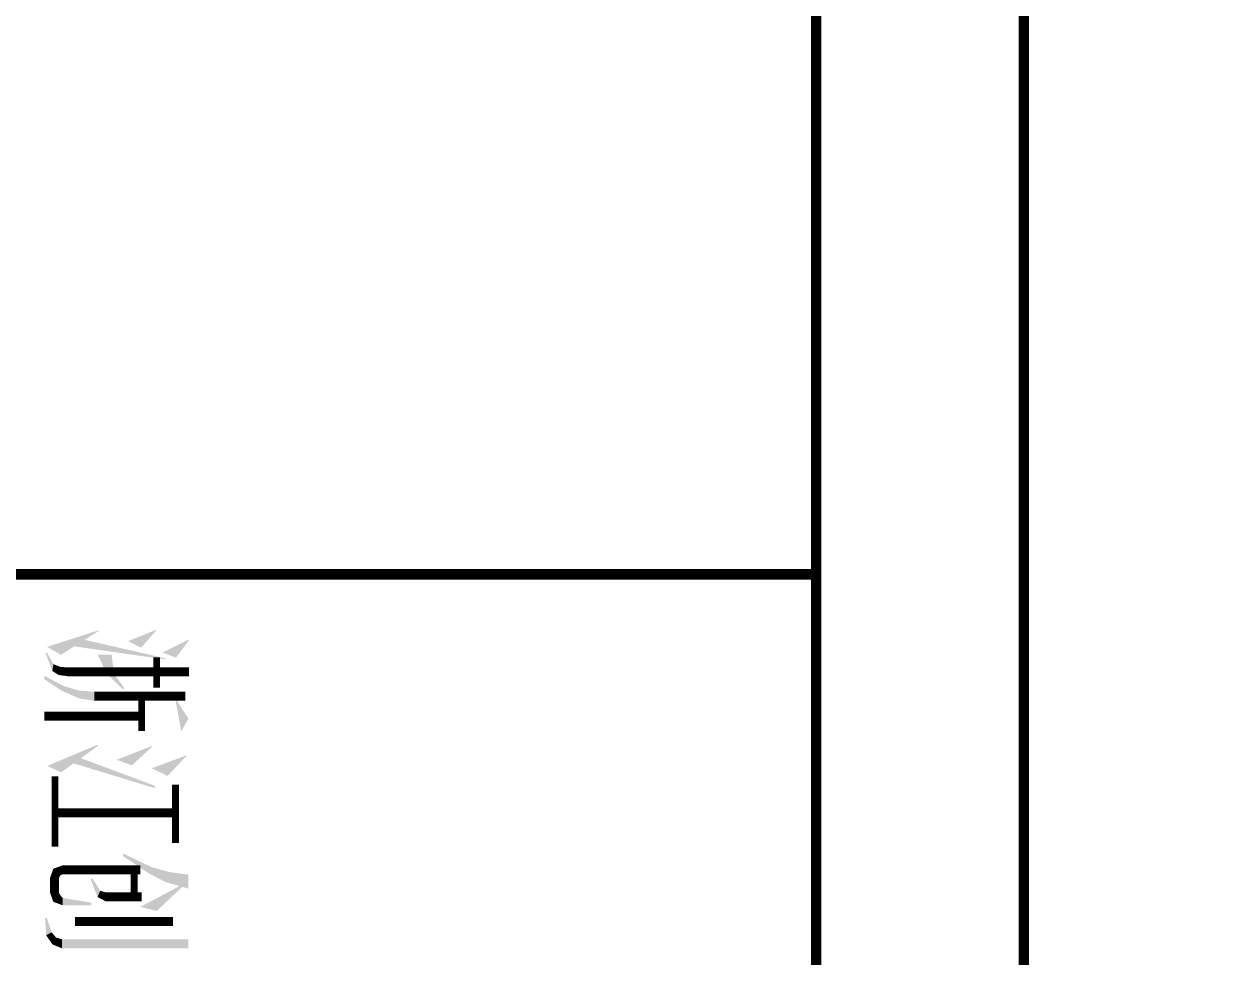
# Model space of a CAD drawing. Extents: x -160106 to 966792, y -663931 to 1550022.
# Drawn here: x -39360 to -38843, y -86271 to -85866 of the extents above; entities that cross this region are included whole.
import ezdxf
from ezdxf.enums import TextEntityAlignment as Align
from ezdxf.xclip import XClip

# ---------------------------------------------------------------- set-up
doc = ezdxf.new("R2010")
doc.units = 0
doc.layers.add('0-cxFrame', color=155, linetype='Continuous')
doc.layers.add('20剖面图$0$A-LIN-V', color=9, linetype='Continuous')
doc.layers.add('0-cxText', color=131, linetype='Continuous', lineweight=25)
doc.styles.add('cx_tuming', font='simhei.ttf')
doc.styles.add('cx_tuqian1', font='')
doc.styles.add('黑体', font='simhei.ttf', dxfattribs={"height": 12})
doc.styles.get('cx_tuqian1').set_extended_font_data('SimSun')

# ---------------------------------------------------------------- blocks, each defined once
blk = doc.blocks.new('zjcx_TT(Dragon)')
at = {"color": 7}
for points, const_width in [([(-6530.327676037909, -3022.965471953386), (-6530.327676037909, -3603.762018622132)], 43.30992534160544), ([(-6412.186303949449, -3039.656526729697), (-6412.186303949449, -3479.361500992673)], 43.30992534160544), ([(-5986.303609423165, -3087.643309211591), (-5704.642060073267, -3087.643309211591)], 32.48244400620408), ([(-5850.886575415905, -3087.643309211591), (-5850.886575415905, -3668.439855880104)], 43.30992534160544), ([(-5327.006945759698, -3099.118409370072), (-5327.006945759698, -3572.727088647429)], 43.30992534160544), ([(-6599.697956565826, -3177.879324095789), (-6454.174738621106, -3177.879324095789)], 32.48244400620408), ([(-6412.186303949449, -3250.90268874215), (-6245.536553917453, -3250.90268874215)], 32.48244400620408), ([(-6316.212738985778, -3250.90268874215), (-6316.212738985778, -3719.295413401676)], 43.30992534160544), ([(-5575.955092017888, -3256.640238821507), (-5575.955092017888, -3631.667375826277)], 43.30992534160544), ([(-5575.955092017888, -3286.957186560612), (-5445.409115578979, -3286.957186560612)], 32.48244400620408), ([(-5445.409115578979, -3250.90268874215), (-5445.409115578979, -3423.441590277711)], 43.30992534160544), ([(-6025.944864516845, -3668.439855880104), (-5687.951005296956, -3668.439855880104)], 32.48244400620408), ([(-5537.349718717625, -3670.357816072181), (-5465.178497585759, -3670.357816072181)], 43.30992534160544)]:
    blk.add_lwpolyline(points, dxfattribs=dict(at, const_width=const_width))
for points in [[(-6682.633550871571, -3022.965471953386), (-6685.24152818037, -3025.573449262185), (-6598.135086066613, -3085.035331902793), (-6623.171668231022, -3149.713169160765)], [(-6304.998436558002, -3025.573449262185), (-6397.465054773376, -3085.603542366531), (-6242.928576608654, -3059.477154276334), (-6397.364817131718, -3088.290428023553)], [(-6028.552841825644, -3125.719777919818), (-6124.526406789315, -3035.48376303562), (-6065.325321879704, -3201.872715336736), (-6127.655979559873, -3035.48376303562)], [(-5552.336185239605, -3025.573449262185), (-5565.376071783598, -3118.417441455182), (-5485.050370672659, -3025.573449262185), (-5516.685023667756, -3134.639716828242)], [(-5197.651271243405, -3025.573449262185), (-5240.961196585034, -3025.573449262185), (-5197.651271243405, -3634.796948596835), (-5240.961196585034, -3634.796948596602)], [(-5377.601705550333, -3177.879324095789), (-5493.60531441716, -3055.068186681718), (-5397.422333097144, -3256.640238821507), (-5497.384917228017, -3068.099060499808)], [(-6589.789558678458, -3135.630091693252), (-6595.005513296055, -3135.630091693252), (-6652.896984297957, -3575.405364354141), (-6684.313811974891, -3525.50804980821)], [(-5516.685023667756, -3134.639716828242), (-5565.376071783598, -3118.417441455182), (-5559.377723973361, -3217.520579189528), (-5588.632264786283, -3202.423914379673)], [(-6729.055546968128, -3180.487301404588), (-6731.663524276926, -3183.095278713387), (-6646.121868548449, -3254.032261512708), (-6678.199989446613, -3316.102121461881)], [(-6079.669197078038, -3297.846280300291), (-6169.905211962352, -3198.743142566178), (-6106.270565627783, -3370.869644946652), (-6172.513189271151, -3201.872715336736)], [(-5969.612554646854, -3187.789637869224), (-5981.087654805568, -3187.789637869224), (-6089.03196899168, -3578.60586227593), (-6113.907667650026, -3543.900172109948)], [(-5559.377723973361, -3217.520579189528), (-5588.632264786283, -3202.423914379673), (-5642.227416683047, -3341.138703626348), (-5654.808995242696, -3341.138703626348)], [(-6545.75063050614, -3387.473550251219), (-6612.218163534068, -3394.863036187598), (-6542.641438262013, -3428.183029609499), (-6612.218163534068, -3462.670446216362)], [(-6449.981569900177, -3332.780146086356), (-6517.144254190265, -3381.569683331531), (-6446.908531054214, -3342.182366508758), (-6517.765317923389, -3415.752962088678)], [(-5423.754152908165, -3423.441590277711), (-5467.064078249794, -3423.441590277711), (-5444.772486694506, -3463.429099304136), (-5474.632611211797, -3450.870927518699)], [(-6727.490760582848, -3456.932896136772), (-6730.359535622527, -3457.976087060524), (-6612.218163534068, -3640.012903214432), (-6650.440544226964, -3706.561572804349)], [(-6390.531341278693, -3479.361500992673), (-6433.841266620264, -3479.361500992673), (-6401.42110017041, -3550.49492564355), (-6440.196491754323, -3555.054822032806)], [(-6045.765492063714, -3638.969712290913), (-6174.14512623474, -3459.85901199095), (-6076.539624307479, -3706.255526857683), (-6178.250739350566, -3463.983190676197)], [(-5444.772486694506, -3463.429099304136), (-5474.632611211797, -3450.870927518699), (-5529.907580383937, -3496.574151230743), (-5535.645130463294, -3488.228623842355)], [(-5417.585131257481, -3493.444578459952), (-5404.918161614682, -3493.444578459952), (-5440.372101657966, -3631.667375826277), (-5404.918161614682, -3631.667375826277)], [(-6401.42110017041, -3550.49492564355), (-6440.196491754323, -3555.054822032806), (-6439.229303351778, -3636.067591101164), (-6461.998670547444, -3627.494612132199)], [(-6508.672713367094, -3603.762018622132), (-6551.982638708723, -3603.762018622132), (-6514.807195235975, -3650.659808441997), (-6553.153038785036, -3642.268979097717)], [(-6533.96720508259, -3681.362130571855), (-6567.250281692541, -3675.728705988964), (-6618.812565343687, -3713.16475349851), (-6623.171668231022, -3707.820313242963)], [(-6514.807195235975, -3650.659808441997), (-6553.153038785036, -3642.268979097717), (-6533.96720508259, -3681.362130571855), (-6567.250281692541, -3675.728705988964)], [(-6439.229303351778, -3636.067591101164), (-6461.998670547444, -3627.494612132199), (-6493.815993714787, -3719.295413401676), (-6510.507048491039, -3719.295413401676)], [(-5554.300129347073, -3631.667375826277), (-5597.610054688703, -3631.667375826277), (-5548.859411269135, -3642.819352976279), (-5580.79964737501, -3676.63887888263)], [(-5548.859411269135, -3642.819352976279), (-5580.79964737501, -3676.63887888263), (-5537.349718717625, -3648.702853401424), (-5537.349718717625, -3692.01277874317)], [(-5453.668805034191, -3642.819352976279), (-5421.728568928316, -3676.63887888263), (-5465.178497585759, -3648.702853401424), (-5465.178497585759, -3692.01277874317)], [(-5440.372101657966, -3631.667375826277), (-5404.918161614682, -3631.667375826277), (-5453.668805034191, -3642.819352976279), (-5421.728568928316, -3676.63887888263)], [(-5216.167910135875, -3680.860784251476), (-5249.617734471103, -3663.385622845497), (-5260.482759158476, -3710.884705436183), (-5274.602315004275, -3684.445331364637)], [(-5197.651271243405, -3634.796948596835), (-5240.961196585034, -3634.796948596602), (-5216.167910135875, -3680.860784251476), (-5249.617734471103, -3663.385622845497)], [(-5260.482759158476, -3710.884705436183), (-5274.602315004275, -3684.445331364637), (-5341.090023227152, -3716.165840631118), (-5344.219595997711, -3707.820313242963)]]:
    blk.add_solid(points, dxfattribs=at)
at = {"layer": '0-cxFrame', "const_width": 30}
blk.add_lwpolyline([(-7000.000000000002, -10200.16164032678), (-1.818989403545856e-12, -10200.16164032678), (0, 0), (-7000, 0)], close=True, dxfattribs=at)
blk = doc.blocks.new('zjcx_T2(Dragon)')
at = {"layer": '0-cxFrame', "const_width": 50}
blk.add_lwpolyline([(-7000.000000000015, 40000), (0, 40000), (0, 0), (-6999.999999999993, 0)], close=True, dxfattribs=at)
at = {"layer": '0-cxFrame'}
blk.add_blockref('zjcx_TT(Dragon)', (0, 40000), dxfattribs=at)
blk = doc.blocks.new('TK22.A2 L(Dragon)')
at = {"layer": '0-cxFrame', "color": 7, "const_width": 0.5}
blk.add_lwpolyline([(0, 0), (-594, 0), (-594, 420), (0, 420)], close=True, dxfattribs=at)
at = {"layer": '0-cxFrame', "const_width": 0.5}
for points in [[(-80, 10), (-574, 10), (-574, 410), (-80, 410)], [(-10, 10), (-80, 10), (-80, 410), (-10, 410)]]:
    blk.add_lwpolyline(points, close=True, dxfattribs=at)
at = {"layer": '0-cxFrame', "xscale": 0.01, "yscale": 0.01, "zscale": 0.01}
blk.add_blockref('zjcx_T2(Dragon)', (-10, 10), dxfattribs=at)
at = {"style": '黑体', "flags": 4}
blk.add_attdef('图幅', text='', height=3.3, dxfattribs=at).set_placement((-40, 3), align=Align.RIGHT)
at = {"layer": '0-cxText', "flags": 4}
for tag, height, style, p in [('建设单位', 3.5, 'cx_tuming', (-45, 240)), ('项目名称', 3.5, 'cx_tuming', (-45, 210)), ('子项名称', 3.5, 'cx_tuming', (-45, 180)), ('工程编号', 3.3, 'cx_tuqian1', (-35, 165)), ('图名1', 3.5, 'cx_tuming', (-45, 87)), ('图名2', 3.5, 'cx_tuming', (-45, 79)), ('图名3', 3.5, 'cx_tuming', (-45, 71)), ('出图日期', 3.3, 'cx_tuqian1', (-39, 60)), ('专业', 3.3, 'cx_tuqian1', (-55, 52)), ('图号', 3.3, 'cx_tuqian1', (-55, 44)), ('版次', 3.3, 'cx_tuqian1', (-20, 44))]:
    blk.add_attdef(tag, text='', height=height, dxfattribs=dict(at, style=style)).set_placement(p, align=Align.MIDDLE)
at = {"layer": 'Defpoints', "color": 6, "flags": 4}
for tag, height, style, p in [('tufu', 3.3, '黑体', (-12, 12)), ('dwfname', 4, 'cx_tuqian1', (-80, 3))]:
    blk.add_attdef(tag, text='', height=height, dxfattribs=dict(at, style=style)).set_placement(p, align=Align.RIGHT)
blk = doc.blocks.new('20250911162422')
at = {"layer": '20剖面图$0$A-LIN-V'}
blk.add_line((-649.9999989005737, 15300.00000133645), (-5372.07612676228, 15300.00000027935), dxfattribs=at)

msp = doc.modelspace()

# ---------------------------------------------------------------- block references
at = {"ltscale": 100}
ref = msp.add_blockref('20250911162422', (-37563.00116675138, -101413.894817804), dxfattribs=at)
XClip(ref).set_block_clipping_path([(-707.5583296459081, 14655.259495069593), (387.86195937820594, 16488.09399635643)])
at = {"layer": '0-cxFrame', "xscale": 9, "yscale": 9, "zscale": 9, "rotation": 270}
msp.add_blockref('TK22.A2 L(Dragon)', (-42706.08995046024, -86825.1863097728), dxfattribs=at)

# ---------------------------------------------------------------- next in the draw order: block references
at = {"layer": '0-cxFrame', "xscale": 5, "yscale": 5, "zscale": 5}
msp.add_blockref('TK22.A2 L(Dragon)', (-35956.08995046024, -86825.1863097728), dxfattribs=at)

doc.saveas('drawing.dxf')
